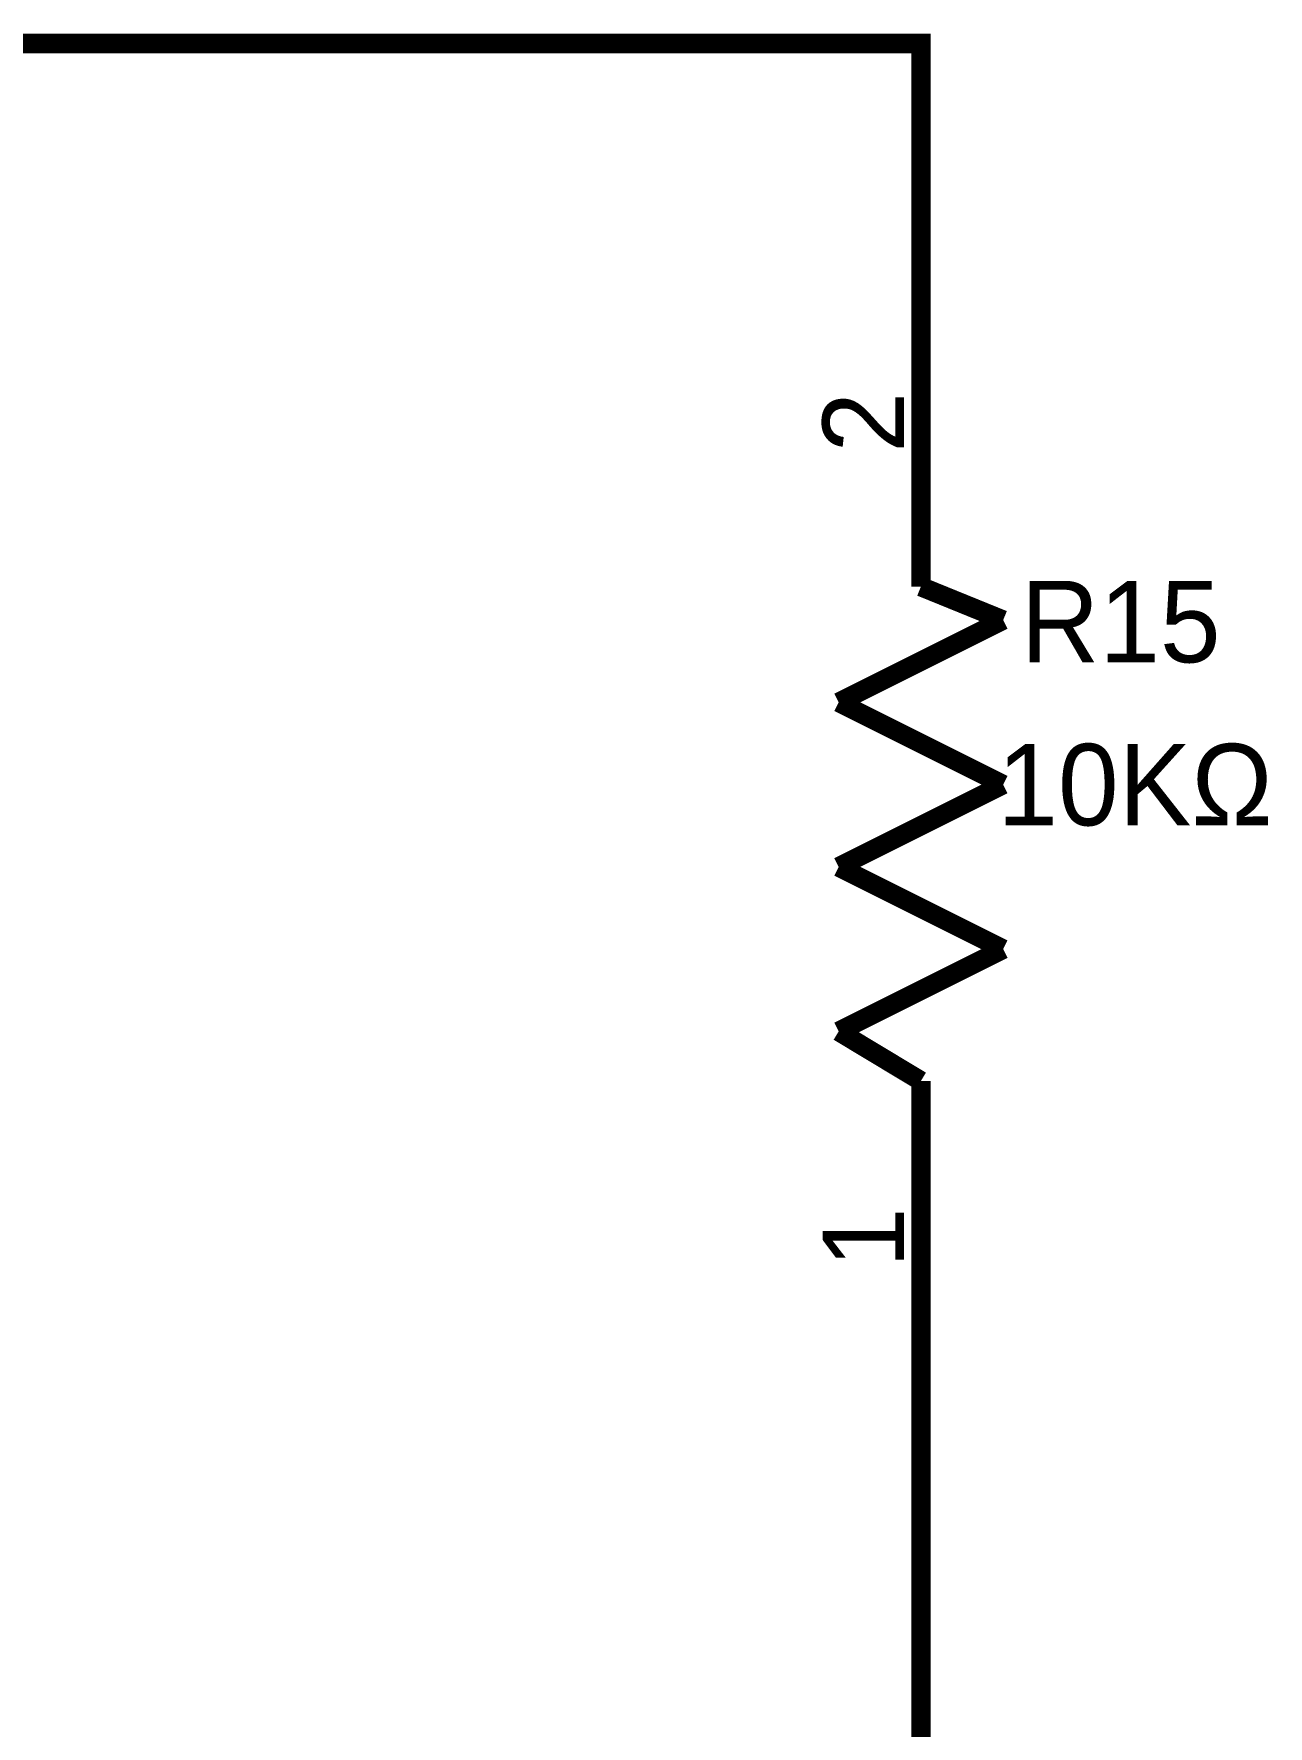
# Model space of a CAD drawing. Header units: inches. Extents: x 0 to 432, y 0 to 280.
# Drawn here: x 331.76 to 350.8, y 182.31 to 208.42 of the extents above; entities that cross this region are included whole.
import ezdxf

# ---------------------------------------------------------------- set-up
doc = ezdxf.new("R2010")
doc.units = ezdxf.units.IN
doc.layers.add('Sheet', color=255, linetype='Continuous')

msp = doc.modelspace()

# ---------------------------------------------------------------- linework, layer by layer
at = {"layer": 'Sheet'}
for points in [[(312.428, 208.27, 0.3, 0.3, 0), (345.447, 208.27, 0.3, 0.3, 0), (345.447, 204.968, 0.3, 0.3, 0)], [(345.447, 199.892, 0.3, 0.3, 0), (345.447, 204.968, 0.3, 0.3, 0)], [(345.447, 199.892, 0.3, 0.3, 0), (345.447, 200.645, 0.3, 0.3, 0)], [(346.716, 199.376, 0.3, 0.3, 0), (345.447, 199.892, 0.3, 0.3, 0)], [(344.178, 198.107, 0.3, 0.3, 0), (346.716, 199.376, 0.3, 0.3, 0)], [(346.716, 196.838, 0.3, 0.3, 0), (344.178, 198.107, 0.3, 0.3, 0)], [(344.178, 195.569, 0.3, 0.3, 0), (346.716, 196.838, 0.3, 0.3, 0)], [(346.716, 194.3, 0.3, 0.3, 0), (344.178, 195.569, 0.3, 0.3, 0)], [(344.178, 193.031, 0.3, 0.3, 0), (346.716, 194.3, 0.3, 0.3, 0)], [(345.447, 192.267, 0.3, 0.3, 0), (344.178, 193.031, 0.3, 0.3, 0)], [(345.447, 192.267, 0.3, 0.3, 0), (345.447, 187.191, 0.3, 0.3, 0)], [(345.447, 192.267, 0.3, 0.3, 0), (345.447, 191.504, 0.3, 0.3, 0)], [(345.447, 187.191, 0.3, 0.3, 0), (345.447, 177.792, 0.3, 0.3, 0), (345.447, 173.985, 0.3, 0.3, 0)]]:
    msp.add_lwpolyline(points, format="xyseb", dxfattribs=at)

# ---------------------------------------------------------------- texts
for s, p in [('2', (345.188, 201.959)), ('1', (345.188, 189.381))]:
    msp.add_text(s, height=1.258, rotation=90, dxfattribs=at).set_placement(p)
for s, p in [('R15', (346.985, 198.724)), ('10KΩ', (346.626, 196.209))]:
    msp.add_text(s, height=1.2577, dxfattribs=at).set_placement(p)

doc.saveas('drawing.dxf')
